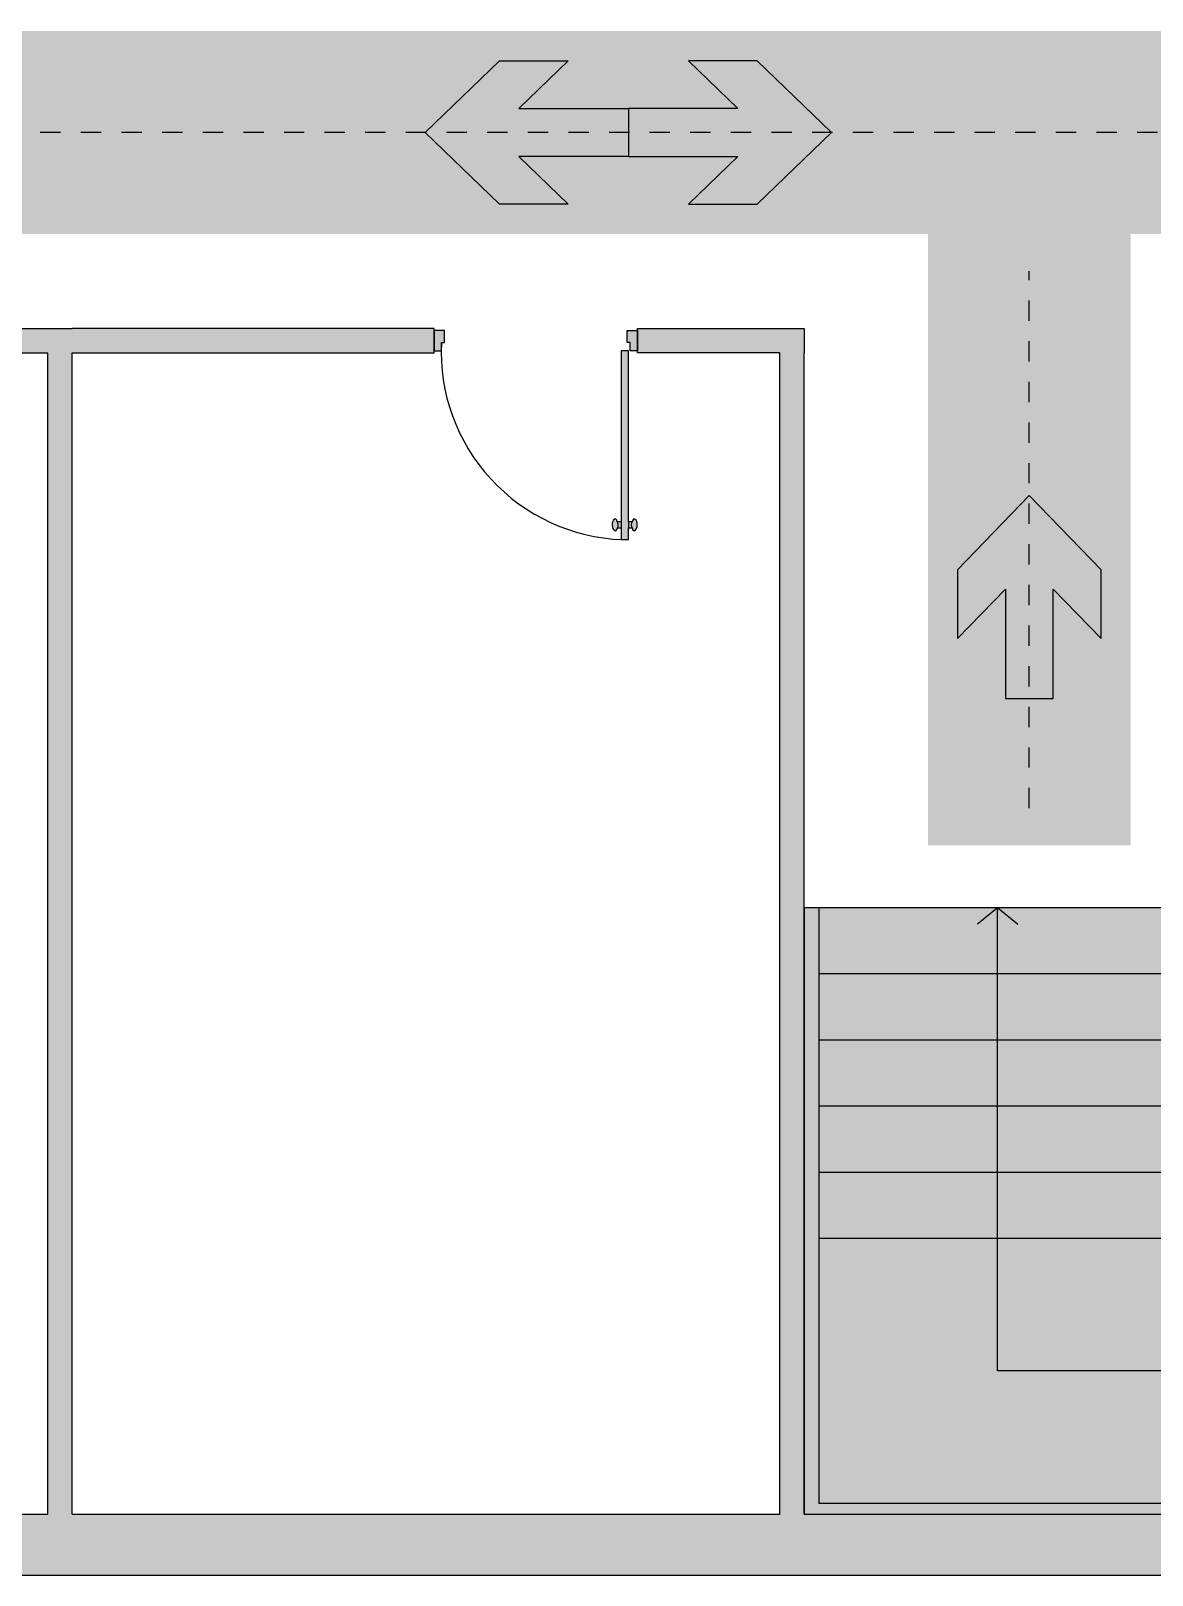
# Model space of a CAD drawing. Header units: metres. Extents: x 5231.1 to 5275.7, y -3151.4 to -3108.9.
# Drawn here: x 5265.14 to 5270.66, y -3136.03 to -3128.42 of the extents above; entities that cross this region are included whole.
import ezdxf

# ---------------------------------------------------------------- set-up
doc = ezdxf.new("R2010")
doc.units = ezdxf.units.M
for name, pattern in [('Green Dashed Line', [0.015875, 0, -0.015875]), ('Style', [0]), ('Style Black Lines', [0]), ('Style Grey Lines', [0]), ('Style White Lines', [0]), ('Style_2', [0]), ('Style_3', [0])]:
    doc.linetypes.add(name, pattern=pattern)
for name, color, linetype, true_color in [('Building', 7, 'Continuous', 0xfabd88), ('Imported blocks', 7, 'Continuous', 0xc57dd9), ('New Layer', 7, 'Continuous', 0xf890f8), ('New Layer_1', 7, 'Continuous', 0xca387c)]:
    doc.layers.add(name, color=color, linetype=linetype, true_color=true_color)

# ---------------------------------------------------------------- blocks, each defined once
blk = doc.blocks.new('Evacuation direction')
at = {"layer": 'Imported blocks', "transparency": 33554483}
blk.add_hatch(color=256, dxfattribs=at).paths.add_polyline_path([(0.0269, -0.0707), (0.1001, 0), (0.0269, 0.0707), (-0.0409, 0.0707), (0.0079, 0.0236), (-0.1001, 0.0236), (-0.1001, -0.0236), (0.0079, -0.0236), (-0.0409, -0.0707), (0.0269, -0.0707)], flags=0)
at = {"layer": 'Imported blocks', "linetype": 'Style White Lines'}
blk.add_lwpolyline([(0.0269, -0.0707), (0.1001, 0), (0.0269, 0.0707), (-0.0409, 0.0707), (0.0079, 0.0236), (-0.1001, 0.0236), (-0.1001, -0.0236), (0.0079, -0.0236), (-0.0409, -0.0707), (0.0269, -0.0707)], close=True, dxfattribs=at)
blk = doc.blocks.new('Glass stairs  U shape 120')
at = {"layer": 'Imported blocks', "transparency": 33554483}
blk.add_hatch(color=256, dxfattribs=at).paths.add_polyline_path([(-0.4, -1.825), (-0.4, 0.525), (0.4, 0.5251), (0.4, -0.9243), (1.7, -0.9243), (1.7, 1.825), (-1.7, 1.825), (-1.7, -1.825), (-0.4, -1.825)], flags=0)
at = {"layer": 'Imported blocks', "linetype": 'Style'}
blk.add_lwpolyline([(-0.4, -1.825), (-0.4, 0.525), (0.4, 0.5251), (0.4, -0.9243), (1.7, -0.9243), (1.7, 1.825), (-1.7, 1.825), (-1.7, -1.825), (-0.4, -1.825)], close=True, dxfattribs=at)
at = {"layer": 'Imported blocks', "linetype": 'Style Black Lines'}
blk.add_lwpolyline([(-0.45, -1.825), (-0.45, 0.575), (0.45, 0.5751), (0.45, -0.9246), (1.65, -0.9246), (1.65, 1.775), (-1.65, 1.775), (-1.65, -1.825), (-0.45, -1.825)], close=True, dxfattribs=at)
for points in [[(-0.45, 0.575), (-0.45, 1.775)], [(-0.15, 0.5751), (-0.15, 1.7751)], [(0.15, 0.5751), (0.15, 1.7751)], [(0.45, 0.575), (1.65, 0.575)], [(-1.65, 0.275), (-0.45, 0.275)], [(0.45, 0.2751), (1.65, 0.2751)], [(-1.65, -0.025), (-0.45, -0.025)], [(0.45, -0.0249), (1.65, -0.0249)], [(-1.65, -0.325), (-0.45, -0.325)], [(0.45, -0.3249), (1.65, -0.3249)], [(-1.65, -0.625), (-0.45, -0.625)], [(0.45, -0.6249), (1.65, -0.6249)], [(-1.65, -0.925), (-0.45, -0.925)], [(0.45, -0.9249), (1.65, -0.9249)], [(-1.65, -1.225), (-0.45, -1.225)], [(-1.65, -1.525), (-0.45, -1.525)]]:
    blk.add_lwpolyline(points, dxfattribs=at)
at = {"layer": 'Imported blocks', "linetype": 'Style Grey Lines'}
for points in [[(-1.05, -1.8249), (-1.05, 1.175), (1.05, 1.175), (1.05, -0.9243)], [(1.0498, -0.9246), (0.9826, -0.8505)], [(1.0501, -0.9248), (1.1173, -0.8508)]]:
    blk.add_lwpolyline(points, dxfattribs=at)
blk = doc.blocks.new('Door EU 90')
at = {"layer": 'Imported blocks', "transparency": 33554483}
h = blk.add_hatch(color=256, dxfattribs=at)
edge = h.paths.add_edge_path(flags=0)
edge.add_spline(control_points=[(-0.4994, 0.908), (-0.4997, 0.8958), (-0.4958, 0.8846), (-0.4897, 0.88)], knot_values=[0, 0, 0, 0, 1, 1, 1, 1], degree=3, periodic=0)
edge.add_spline(control_points=[(-0.4897, 0.88), (-0.4836, 0.8754), (-0.4766, 0.8783), (-0.4745, 0.8926)], knot_values=[0, 0, 0, 0, 1, 1, 1, 1], degree=3, periodic=0)
edge.add_line((-0.4745, 0.8926), (-0.4555, 0.8926))
edge.add_line((-0.4555, 0.8926), (-0.4555, 0.05))
edge.add_line((-0.4555, 0.05), (-0.4198, 0.05))
edge.add_line((-0.4198, 0.05), (-0.4197, 0.8925))
edge.add_line((-0.4197, 0.8925), (-0.4007, 0.8925))
edge.add_spline(control_points=[(-0.4007, 0.8925), (-0.3986, 0.8783), (-0.3916, 0.8754), (-0.3855, 0.88)], knot_values=[0, 0, 0, 0, 1, 1, 1, 1], degree=3, periodic=0)
edge.add_spline(control_points=[(-0.3855, 0.88), (-0.3795, 0.8846), (-0.3756, 0.8958), (-0.3758, 0.908)], knot_values=[0, 0, 0, 0, 1, 1, 1, 1], degree=3, periodic=0)
edge.add_spline(control_points=[(-0.3758, 0.908), (-0.3759, 0.9083), (-0.3759, 0.9087), (-0.3759, 0.909)], knot_values=[0, 0, 0, 0, 1, 1, 1, 1], degree=3, periodic=0)
edge.add_spline(control_points=[(-0.3759, 0.909), (-0.3759, 0.9095), (-0.3759, 0.91), (-0.376, 0.9106)], knot_values=[0, 0, 0, 0, 1, 1, 1, 1], degree=3, periodic=0)
edge.add_spline(control_points=[(-0.376, 0.9106), (-0.3767, 0.9216), (-0.3809, 0.931), (-0.3867, 0.9345)], knot_values=[0, 0, 0, 0, 1, 1, 1, 1], degree=3, periodic=0)
edge.add_spline(control_points=[(-0.3867, 0.9345), (-0.3929, 0.9382), (-0.4, 0.9357), (-0.4017, 0.9212)], knot_values=[0, 0, 0, 0, 1, 1, 1, 1], degree=3, periodic=0)
edge.add_line((-0.4017, 0.9212), (-0.4197, 0.9212))
edge.add_line((-0.4197, 0.9212), (-0.4197, 0.98))
edge.add_line((-0.4197, 0.98), (-0.4555, 0.98))
edge.add_line((-0.4555, 0.98), (-0.4555, 0.9212))
edge.add_line((-0.4555, 0.9212), (-0.4736, 0.9212))
edge.add_spline(control_points=[(-0.4736, 0.9212), (-0.4753, 0.9357), (-0.4823, 0.9382), (-0.4886, 0.9345)], knot_values=[0, 0, 0, 0, 1, 1, 1, 1], degree=3, periodic=0)
edge.add_spline(control_points=[(-0.4886, 0.9345), (-0.4948, 0.9308), (-0.4991, 0.9202), (-0.4994, 0.908)], knot_values=[0, 0, 0, 0, 1, 1, 1, 1], degree=3, periodic=0)
for points in [[(-0.5, -0.05), (-0.5, 0.05), (-0.465, 0.05), (-0.465, 0.01), (-0.45, 0.01), (-0.45, -0.05), (-0.5, -0.05)], [(0.5, -0.05), (0.5, 0.05), (0.465, 0.05), (0.465, 0.01), (0.45, 0.01), (0.45, -0.05), (0.5, -0.05)]]:
    blk.add_hatch(color=256, dxfattribs=at).paths.add_polyline_path(points, flags=0)
at = {"layer": 'Imported blocks', "linetype": 'Style'}
for points in [[(-0.4017, 0.9212), (-0.4197, 0.9212), (-0.4197, 0.98), (-0.4555, 0.98), (-0.4555, 0.9212), (-0.4736, 0.9212)], [(-0.4745, 0.8926), (-0.4555, 0.8926), (-0.4555, 0.05), (-0.4198, 0.05), (-0.4197, 0.8925), (-0.4007, 0.8925)]]:
    blk.add_lwpolyline(points, dxfattribs=at)
at = {"layer": 'Imported blocks', "linetype": 'Style Black Lines'}
for points in [[(-0.4555, 0.8926), (-0.4555, 0.9212)], [(-0.4197, 0.8925), (-0.4197, 0.9212)]]:
    blk.add_lwpolyline(points, dxfattribs=at)
at = {"layer": 'Imported blocks', "linetype": 'Style Grey Lines'}
blk.add_lwpolyline([(0.465, 0.01, 0.416941), (-0.425, 0.98)], format="xyb", dxfattribs=at)
at = {"layer": 'Imported blocks', "linetype": 'Style'}
for points in [[(-0.5, -0.05), (-0.5, 0.05), (-0.465, 0.05), (-0.465, 0.01), (-0.45, 0.01), (-0.45, -0.05), (-0.5, -0.05)], [(0.5, -0.05), (0.5, 0.05), (0.465, 0.05), (0.465, 0.01), (0.45, 0.01), (0.45, -0.05), (0.5, -0.05)]]:
    blk.add_lwpolyline(points, close=True, dxfattribs=at)
at = {"layer": 'Imported blocks', "extrusion": (0, 0, -1)}
for centre, major_axis, start_param, end_param in [((-0.4995, 0.9069), (0, 0.0315), 1.099299, 2.042656), ((-0.3706, 0.9082), (0, 0.037), 4.276707, 5.07084)]:
    blk.add_ellipse(centre, major_axis=major_axis, ratio=0.894003, start_param=start_param, end_param=end_param, dxfattribs=at)
at = {"layer": 'Imported blocks'}
for points in [[(-0.4886, 0.9345), (-0.4948, 0.9308), (-0.4991, 0.9202), (-0.4994, 0.908)], [(-0.4736, 0.9212), (-0.4753, 0.9357), (-0.4823, 0.9382), (-0.4886, 0.9345)], [(-0.3867, 0.9345), (-0.3929, 0.9382), (-0.4, 0.9357), (-0.4017, 0.9212)], [(-0.376, 0.9106), (-0.3767, 0.9216), (-0.3809, 0.931), (-0.3867, 0.9345)], [(-0.4994, 0.908), (-0.4997, 0.8958), (-0.4958, 0.8846), (-0.4897, 0.88)], [(-0.4897, 0.88), (-0.4836, 0.8754), (-0.4766, 0.8783), (-0.4745, 0.8926)], [(-0.4007, 0.8925), (-0.3986, 0.8783), (-0.3916, 0.8754), (-0.3855, 0.88)], [(-0.3855, 0.88), (-0.3795, 0.8846), (-0.3756, 0.8958), (-0.3758, 0.908)], [(-0.3759, 0.909), (-0.3759, 0.9095), (-0.3759, 0.91), (-0.376, 0.9106)], [(-0.3758, 0.908), (-0.3759, 0.9083), (-0.3759, 0.9087), (-0.3759, 0.909)]]:
    blk.add_open_spline(points, degree=3, dxfattribs=at)

msp = doc.modelspace()

# ---------------------------------------------------------------- hatches: boundary and pattern name
at = {"layer": 'Building', "transparency": 33554483}
h = msp.add_hatch(color=256, dxfattribs=at)
h.paths.add_polyline_path([(5262.5977, -3129.8894), (5262.5977, -3130.0094), (5265.2215, -3130.0094), (5265.2215, -3129.8894), (5262.5977, -3129.8894)], flags=0)
h.paths.add_polyline_path([(5265.3415, -3130.0094), (5265.3415, -3129.8894), (5267.124, -3129.8894), (5267.124, -3130.0094), (5265.3415, -3130.0094)], flags=0)
h.paths.add_polyline_path([(5268.124, -3130.0094), (5268.124, -3129.8894), (5268.9445, -3129.8894), (5268.9445, -3130.0094), (5268.8245, -3130.0094), (5268.124, -3130.0094)], flags=0)
for points in [[(5265.2215, -3135.8282), (5265.2215, -3135.7282), (5265.2215, -3130.0094), (5265.2215, -3129.8894), (5265.3415, -3129.8894), (5265.3415, -3130.0094), (5265.3415, -3135.7282), (5265.3415, -3135.8282), (5265.2215, -3135.8282)], [(5268.8245, -3135.7282), (5268.8245, -3130.0094), (5268.9445, -3130.0094), (5268.9445, -3135.7282), (5268.8245, -3135.7282)]]:
    msp.add_hatch(color=256, dxfattribs=at).paths.add_polyline_path(points, flags=0)
h = msp.add_hatch(color=256, dxfattribs=at)
h.paths.add_polyline_path([(5241.7948, -3136.0282), (5241.7948, -3135.8482), (5241.7948, -3135.7282), (5245.8585, -3135.7282), (5245.9785, -3135.7282), (5250.0321, -3135.7282), (5250.0321, -3136.0282), (5242.0948, -3136.0282), (5241.7948, -3136.0282)], flags=0)
h.paths.add_polyline_path([(5250.1521, -3136.0282), (5250.1521, -3135.7282), (5254.2385, -3135.7282), (5254.2385, -3136.0282), (5250.1521, -3136.0282)], flags=0)
h.paths.add_polyline_path([(5254.3585, -3136.0282), (5254.3585, -3135.7282), (5258.199, -3135.7282), (5258.199, -3136.0282), (5254.3585, -3136.0282)], flags=0)
h.paths.add_polyline_path([(5258.319, -3136.0282), (5258.319, -3135.7282), (5262.4777, -3135.7282), (5262.5977, -3135.7282), (5265.2215, -3135.7282), (5265.2215, -3135.8282), (5265.3415, -3135.8282), (5265.3415, -3135.7282), (5268.8245, -3135.7282), (5268.9445, -3135.7282), (5273.8861, -3135.7282), (5273.8861, -3136.0282), (5258.319, -3136.0282)], flags=0)
at = {"layer": 'Imported blocks', "transparency": 33554483}
msp.add_hatch(color=256, dxfattribs=at).paths.add_polyline_path([(5273.886, -3128.4242), (5233.0955, -3128.4242), (5233.0955, -3129.4242), (5273.886, -3129.4242), (5273.886, -3128.4242)], flags=0)
at = {"layer": 'New Layer_1', "transparency": 33554483}
msp.add_hatch(color=256, dxfattribs=at).paths.add_polyline_path([(5269.554, -3132.4347), (5270.5526, -3132.4347), (5270.5526, -3129.4242), (5269.554, -3129.4242), (5269.554, -3132.4347)], flags=0)

# ---------------------------------------------------------------- linework, layer by layer
at = {"layer": 'Building', "linetype": 'Style_2'}
for points in [[(5262.5977, -3129.8894), (5265.2215, -3129.8894)], [(5265.2215, -3129.8894), (5265.3415, -3129.8894)], [(5265.3415, -3130.0094), (5267.124, -3130.0094), (5267.124, -3129.8894), (5265.3415, -3129.8894)], [(5268.8245, -3130.0094), (5268.124, -3130.0094), (5268.124, -3129.8894), (5268.9445, -3129.8894), (5268.9445, -3130.0094)], [(5262.5977, -3130.0094), (5265.2215, -3130.0094)], [(5265.2215, -3135.7282), (5265.2215, -3130.0094)], [(5265.3415, -3135.7282), (5265.3415, -3130.0094)], [(5268.8245, -3135.7282), (5268.8245, -3130.0094)], [(5268.9445, -3135.7282), (5268.9445, -3130.0094)]]:
    msp.add_lwpolyline(points, dxfattribs=at)
at = {"layer": 'Building', "linetype": 'Style_3'}
for points in [[(5262.5977, -3135.7282), (5265.2215, -3135.7282)], [(5265.3415, -3135.7282), (5268.8245, -3135.7282)], [(5268.9445, -3135.7282), (5273.8861, -3135.7282)], [(5258.319, -3136.0282), (5273.8861, -3136.0282)]]:
    msp.add_lwpolyline(points, dxfattribs=at)
at = {"layer": 'New Layer', "linetype": 'Green Dashed Line'}
msp.add_lwpolyline([(5270.0533, -3132.2521), (5270.0533, -3129.6068)], dxfattribs=at)
at = {"layer": 'New Layer_1', "linetype": 'Green Dashed Line'}
msp.add_lwpolyline([(5273.6843, -3128.9242), (5233.0955, -3128.9242)], dxfattribs=at)

# ---------------------------------------------------------------- block references
at = {"layer": 'Building', "rotation": 180}
msp.add_blockref('Door EU 90', (5267.624, -3129.9494), dxfattribs=at)
at = {"layer": 'Building', "xscale": 1.465901604522418, "yscale": 1.086019607151572, "rotation": 180}
msp.add_blockref('Glass stairs  U shape 120', (5271.4365, -3133.7462), dxfattribs=at)
at = {"layer": 'Imported blocks', "yscale": 4.994952745502689}
for p, xscale in [((5267.5795, -3128.9242), -4.994952745502689), ((5268.5795, -3128.9242), 4.994952745502689)]:
    msp.add_blockref('Evacuation direction', p, dxfattribs=dict(at, xscale=xscale))
at = {"layer": 'New Layer', "xscale": 4.994952745507343, "yscale": 4.994952745507343, "rotation": 90}
msp.add_blockref('Evacuation direction', (5270.0533, -3131.212), dxfattribs=at)

doc.saveas('drawing.dxf')
